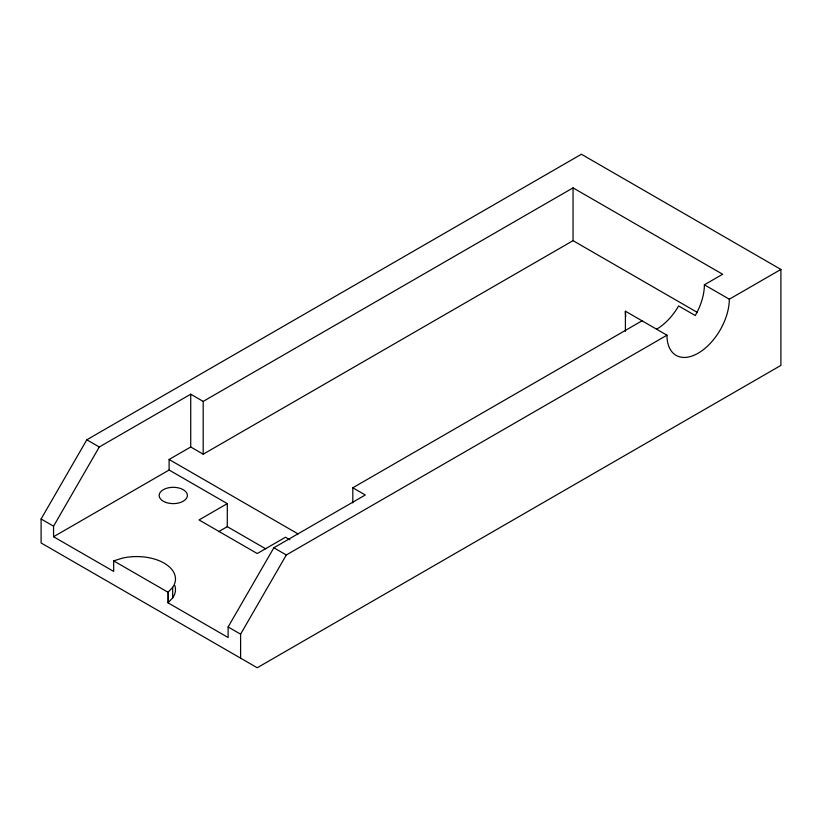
<?xml version="1.0" encoding="UTF-8"?>
<svg xmlns="http://www.w3.org/2000/svg" width="822" height="822" viewBox="0 0 822 822"><rect width="100%" height="100%" fill="white"/><g stroke="black" fill="none" stroke-linecap="round" stroke-linejoin="round"><path stroke-width="1.23" d="M41.1 518.98L86.813 439.791L581.401 154.248L780.9 269.431L780.9 365.41L257.224 667.752L41.1 542.972L41.1 518.98L53.564 526.183L53.564 536.735L113.672 571.434L113.672 560.881L122.201 558.189A38.788 22.4 0 0 1 164.123 563.132A38.788 22.4 0 0 1 172.671 587.34L172.671 597.892L168.027 602.814L228.126 637.523L228.126 626.96L273.849 547.771L365.287 494.988L352.813 487.785L352.813 502.869M53.564 526.183L99.287 446.993L190.725 394.2L203.188 401.403L573.047 187.868L722.661 274.25L704.382 284.813A44.08 25.451 -60 0 1 695.248 315.535L678.623 305.938A44.08 25.451 -60 0 1 656.583 329.201M240.599 658.155L240.599 634.163L286.313 554.973L666.971 335.201A44.08 25.451 -60 0 0 698.145 353.203A44.08 25.451 -60 0 0 729.32 299.208L780.9 269.431M168.027 602.814L168.027 592.261L172.671 587.34M53.564 536.735L169.106 470.03L169.106 459.467L190.725 446.993L203.188 454.196L573.047 240.661L697.179 312.329M265.722 548.839L227.293 526.655L227.293 503.619L199.037 519.936L257.224 553.535L285.481 537.218L289.878 539.756M218.601 531.68L227.293 526.655M352.813 487.785L642.033 320.806M704.382 284.813L729.32 299.208M625.408 331.317L625.408 311.209L666.971 335.201M169.106 459.467L298.088 533.93M169.106 470.03L227.293 503.619M86.813 439.791L99.287 446.993M273.849 547.771L286.313 554.973M113.672 560.881L168.027 592.261M228.126 626.96L240.599 634.163M573.047 187.868L573.047 240.661M203.188 401.403L203.188 454.196M190.725 394.2L190.725 446.993M168.346 591.922L168.346 602.475M174.87 585.562A38.788 22.4 0 0 1 172.671 597.892M625.758 316.378A44.08 25.451 -60 0 1 625.408 311.209M166.208 502.519A14.108 8.148 0 0 0 187.375 495.461A14.108 8.148 0 0 0 166.208 488.412A14.108 8.148 0 0 0 166.208 502.519"/></g></svg>
